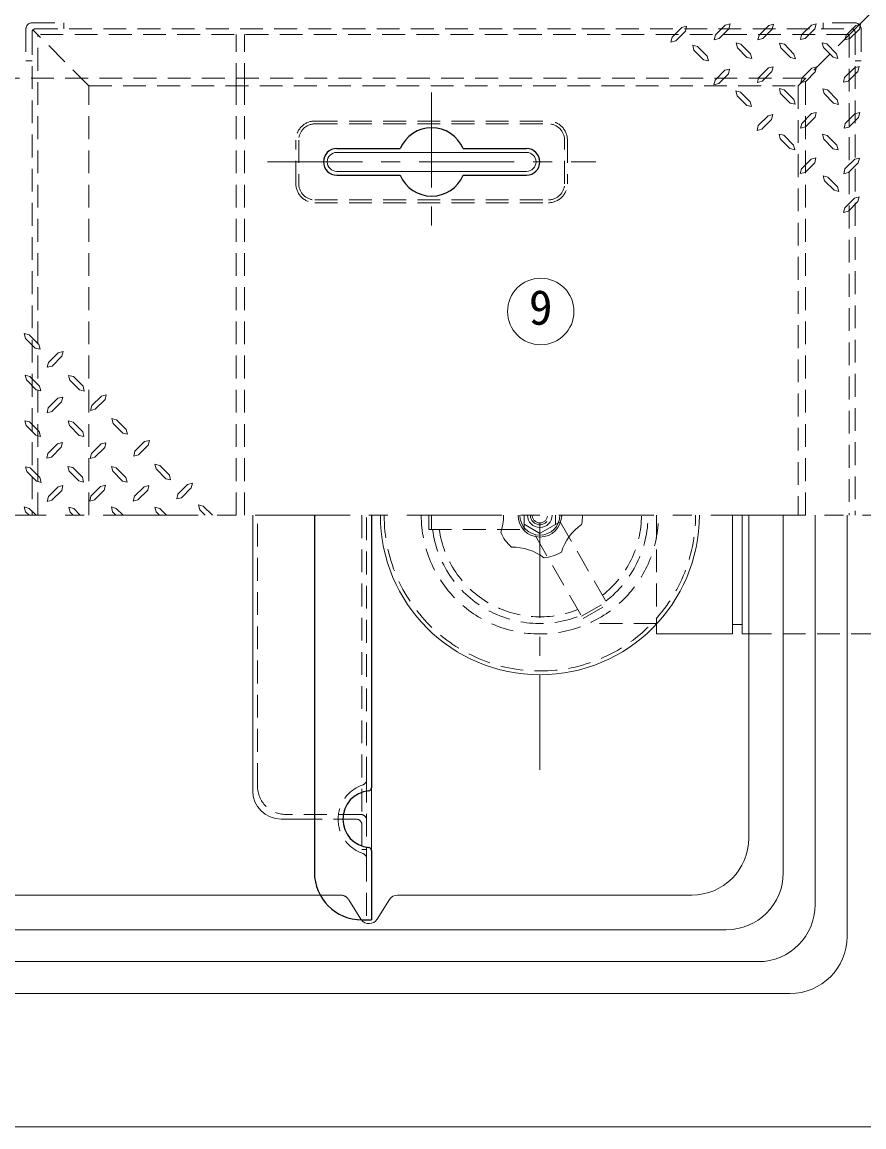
# Model space of a CAD drawing. Units: millimetres at full size, sheet at 1:10; details may follow other scales. Extents: x -2096 to 1954, y -1403 to 1407.
# Drawn here: x -1219 to -775, y 499 to 1080 of the extents above; entities that cross this region are included whole.
import ezdxf
from ezdxf.enums import TextEntityAlignment as Align

# ---------------------------------------------------------------- set-up
doc = ezdxf.new("R2010")
doc.units = ezdxf.units.MM
doc.header["$LTSCALE"] = 10
doc.linetypes.add('CHAIN1', pattern=[8, 5, -1, 1, -1])
doc.linetypes.add('DASHED1', pattern=[1.8, 1.2, -0.6])
doc.layers.add('0-0_ﾚｲﾔ1', color=4, linetype='Continuous', lineweight=9)
doc.styles.add('ＭＳ ゴシック', font='')
doc.styles.get('ＭＳ ゴシック').set_extended_font_data('MS Gothic')

msp = doc.modelspace()

# ---------------------------------------------------------------- linework, layer by layer
at = {"layer": '0-0_ﾚｲﾔ1', "linetype": 'DASHED1'}
for p, q in [((-780.48, 1076.41), (-770.01, 1086.88)), ((-1216.71, 1076.88), (-1216.71, 1060.08)), ((-1213.51, 1080.08), (-1196.71, 1080.08)), ((-1196.71, 1080.08), (-1196.71, 1076.88)), ((-796.81, 1080.08), (-796.81, 1076.88)), ((-780.01, 1080.08), (-796.81, 1080.08)), ((-776.81, 1076.88), (-776.81, 1060.08)), ((-783.01, 1073.88), (-1210.51, 1073.88)), ((-1210.51, 820.88), (-1210.51, 1073.88)), ((-1106.01, 1046.88), (-1106.01, 1073.88)), ((-1101.51, 1046.88), (-1101.51, 1073.88)), ((-783.01, 1073.88), (-783.01, 820.88)), ((-1213.51, 1060.08), (-1216.71, 1060.08)), ((-780.01, 1060.08), (-776.81, 1060.08)), ((-806.01, 1050.88), (-1666.01, 1050.88)), ((-806.01, 820.88), (-806.01, 1050.88)), ((-1094.76, 678.38), (-1094.76, 820.88)), ((-1039.76, 820.88), (-1039.76, 644.88)), ((-1004.51, 813.38), (-1004.51, 820.88)), ((-1003.01, 813.38), (-1003.01, 820.88)), ((-954.26, 820.88), (-954.26, 813.38)), ((-937.76, 820.88), (-937.76, 816.12)), ((-884.51, 820.88), (-884.51, 763.66)), ((-946.01, 811.35), (-954.26, 816.12)), ((-935.39, 817.48), (-948.38, 809.98)), ((-935.39, 817.48), (-910.27, 773.97)), ((-1004.51, 813.38), (-954.26, 813.38)), ((-948.38, 809.98), (-923.26, 766.47)), ((-924.01, 767.77), (-911.02, 775.27)), ((-923.26, 766.47), (-910.27, 773.97)), ((-884.51, 763.88), (-920.38, 763.88)), ((-836.01, 758.38), (-735.51, 758.38)), ((-1037.26, 681.74), (-1037.26, 640.02)), ((-1040.26, 663.38), (-1079.76, 663.38)), ((-1042.76, 660.88), (-1064.76, 660.88)), ((-1039.76, 644.88), (-1037.26, 644.88)), ((-1061.69, 620.88), (-1051.01, 620.88)), ((-1040.24, 608.2), (-1046.79, 618.55))]:
    msp.add_line(p, q, dxfattribs=at)
at = {"layer": '0-0_ﾚｲﾔ1', "color": 7, "linetype": 'DASHED1', "lineweight": 18}
for p, q in [((-1183.51, 1046.88), (-1213.04, 1076.41)), ((-1211.91, 1076.88), (-781.61, 1076.88)), ((-780.48, 1076.41), (-810.01, 1046.88)), ((-1213.51, 1075.28), (-1213.51, 820.88)), ((-780.01, 1075.28), (-780.01, 820.88)), ((-1183.51, 1046.88), (-810.01, 1046.88)), ((-1183.51, 820.88), (-1183.51, 1046.88)), ((-1106.01, 820.88), (-1106.01, 1046.88)), ((-1101.51, 820.88), (-1101.51, 1046.88)), ((-810.01, 1046.88), (-810.01, 820.88)), ((-1064.51, 1028.38), (-941.51, 1028.38)), ((-1064.51, 1026.88), (-941.51, 1026.88)), ((-1074.51, 995.38), (-1074.51, 1018.38)), ((-1073.01, 1018.38), (-1073.01, 995.38)), ((-933.01, 995.38), (-933.01, 1018.38)), ((-931.51, 1018.38), (-931.51, 995.38)), ((-1064.51, 986.88), (-941.51, 986.88)), ((-1064.51, 985.38), (-941.51, 985.38)), ((-1037.26, 681.74), (-1037.26, 820.88)), ((-1037.26, 640.02), (-1037.26, 607.88))]:
    msp.add_line(p, q, dxfattribs=at)
at = {"layer": '0-0_ﾚｲﾔ1'}
for p, q in [((-851.53, 1071.85), (-846.47, 1076.91)), ((-828.63, 1071.77), (-823.57, 1076.83)), ((-806.21, 1071.93), (-801.15, 1076.99)), ((-782.75, 1071.77), (-777.69, 1076.83)), ((-876.37, 1072.49), (-877.01, 1070)), ((-874.44, 1070.65), (-877.01, 1070)), ((-874.44, 1070.65), (-869.37, 1075.71)), ((-853.46, 1073.7), (-854.11, 1071.21)), ((-851.53, 1071.85), (-854.11, 1071.21)), ((-830.56, 1073.62), (-831.2, 1071.13)), ((-828.63, 1071.77), (-831.2, 1071.13)), ((-808.14, 1073.78), (-808.78, 1071.29)), ((-806.21, 1071.93), (-808.78, 1071.29)), ((-784.68, 1073.62), (-785.32, 1071.13)), ((-782.75, 1071.77), (-785.32, 1071.13)), ((-864.87, 1065.74), (-865.52, 1068.32)), ((-863.03, 1067.67), (-865.52, 1068.32)), ((-864.87, 1065.74), (-859.81, 1060.68)), ((-863.03, 1067.67), (-857.96, 1062.53)), ((-841.97, 1066.95), (-842.62, 1069.52)), ((-840.12, 1068.88), (-842.62, 1069.52)), ((-841.97, 1066.95), (-836.91, 1061.89)), ((-840.12, 1068.88), (-835.06, 1063.74)), ((-819.07, 1066.87), (-819.71, 1069.44)), ((-817.22, 1068.8), (-819.71, 1069.44)), ((-819.07, 1066.87), (-814.01, 1061.81)), ((-817.22, 1068.8), (-812.16, 1063.66)), ((-796.65, 1067.03), (-797.29, 1069.6)), ((-794.8, 1068.96), (-797.29, 1069.6)), ((-796.65, 1067.03), (-791.59, 1061.97)), ((-794.8, 1068.96), (-789.74, 1063.82)), ((-857.24, 1060.04), (-859.81, 1060.68)), ((-857.96, 1062.53), (-857.24, 1060.04)), ((-834.34, 1061.24), (-836.91, 1061.89)), ((-835.06, 1063.74), (-834.34, 1061.24)), ((-811.44, 1061.16), (-814.01, 1061.81)), ((-812.16, 1063.66), (-811.44, 1061.16)), ((-789.02, 1061.32), (-791.59, 1061.97)), ((-789.74, 1063.82), (-789.02, 1061.32)), ((-851.78, 1048.15), (-846.71, 1053.21)), ((-828.87, 1049.35), (-823.81, 1054.41)), ((-805.97, 1049.27), (-800.91, 1054.33)), ((-783.55, 1049.43), (-778.49, 1054.49)), ((-853.7, 1049.99), (-854.35, 1047.5)), ((-851.78, 1048.15), (-854.35, 1047.5)), ((-830.8, 1051.2), (-831.45, 1048.71)), ((-828.87, 1049.35), (-831.45, 1048.71)), ((-807.9, 1051.12), (-808.54, 1048.63)), ((-805.97, 1049.27), (-808.54, 1048.63)), ((-785.48, 1051.28), (-786.12, 1048.79)), ((-783.55, 1049.43), (-786.12, 1048.79)), ((-842.13, 1041.72), (-842.78, 1044.29)), ((-840.28, 1043.65), (-842.78, 1044.29)), ((-842.13, 1041.72), (-837.07, 1036.66)), ((-840.28, 1043.65), (-835.22, 1038.5)), ((-819.23, 1042.92), (-819.87, 1045.49)), ((-817.38, 1044.85), (-819.87, 1045.49)), ((-819.23, 1042.92), (-814.17, 1037.86)), ((-817.38, 1044.85), (-812.32, 1039.71)), ((-796.33, 1042.84), (-796.97, 1045.41)), ((-794.48, 1044.77), (-796.97, 1045.41)), ((-796.33, 1042.84), (-791.27, 1037.78)), ((-794.48, 1044.77), (-789.42, 1039.63)), ((-834.5, 1036.01), (-837.07, 1036.66)), ((-835.22, 1038.5), (-834.5, 1036.01)), ((-811.6, 1037.22), (-814.17, 1037.86)), ((-812.32, 1039.71), (-811.6, 1037.22)), ((-788.7, 1037.14), (-791.27, 1037.78)), ((-789.42, 1039.63), (-788.7, 1037.14)), ((-806.13, 1025.32), (-801.07, 1030.39)), ((-783.23, 1025.24), (-778.17, 1030.31)), ((-830.96, 1025.97), (-831.61, 1023.48)), ((-829.03, 1024.12), (-831.61, 1023.48)), ((-829.03, 1024.12), (-823.97, 1029.18)), ((-808.06, 1027.17), (-808.7, 1024.68)), ((-806.13, 1025.32), (-808.7, 1024.68)), ((-785.16, 1027.09), (-785.8, 1024.6)), ((-783.23, 1025.24), (-785.8, 1024.6)), ((-819.39, 1018.98), (-820.03, 1021.55)), ((-817.54, 1020.91), (-820.03, 1021.55)), ((-819.39, 1018.98), (-814.33, 1013.91)), ((-817.54, 1020.91), (-812.48, 1015.76)), ((-796.49, 1018.9), (-797.13, 1021.47)), ((-794.64, 1020.82), (-797.13, 1021.47)), ((-796.49, 1018.9), (-791.43, 1013.83)), ((-794.64, 1020.82), (-789.58, 1015.68)), ((-811.76, 1013.27), (-814.33, 1013.91)), ((-812.48, 1015.76), (-811.76, 1013.27)), ((-788.86, 1013.19), (-791.43, 1013.83)), ((-789.58, 1015.68), (-788.86, 1013.19)), ((-806.29, 1001.38), (-801.23, 1006.44)), ((-783.39, 1001.3), (-778.33, 1006.36)), ((-808.22, 1003.23), (-808.87, 1000.74)), ((-806.29, 1001.38), (-808.87, 1000.74)), ((-785.32, 1003.15), (-785.96, 1000.66)), ((-783.39, 1001.3), (-785.96, 1000.66)), ((-794.24, 998.89), (-796.81, 999.53)), ((-796.09, 996.96), (-796.81, 999.53)), ((-796.09, 996.96), (-791.03, 991.98)), ((-794.24, 998.89), (-789.18, 993.82)), ((-788.45, 991.25), (-791.03, 991.98)), ((-789.18, 993.82), (-788.45, 991.25)), ((-785.4, 982.74), (-780.34, 987.8)), ((-783.47, 980.89), (-778.49, 985.95)), ((-785.4, 982.74), (-786.04, 980.16)), ((-783.47, 980.89), (-786.04, 980.16)), ((-1217.57, 916.5), (-1215, 915.78)), ((-1216.85, 913.93), (-1217.57, 916.5)), ((-1211.78, 908.87), (-1216.85, 913.93)), ((-1209.94, 910.8), (-1215, 915.78)), ((-1211.78, 908.87), (-1209.21, 908.23)), ((-1209.94, 910.8), (-1209.21, 908.23)), ((-1199.73, 906.38), (-1204.79, 901.32)), ((-1199.73, 906.38), (-1197.16, 907.02)), ((-1197.8, 904.53), (-1197.16, 907.02)), ((-1217.17, 894.57), (-1214.6, 893.92)), ((-1216.45, 892.07), (-1217.17, 894.57)), ((-1211.38, 886.93), (-1216.45, 892.07)), ((-1209.53, 888.86), (-1214.6, 893.92)), ((-1194.27, 894.49), (-1191.7, 893.84)), ((-1193.54, 891.99), (-1194.27, 894.49)), ((-1188.48, 886.85), (-1193.54, 891.99)), ((-1186.63, 888.78), (-1191.7, 893.84)), ((-1211.38, 886.93), (-1208.89, 886.29)), ((-1209.53, 888.86), (-1208.89, 886.29)), ((-1188.48, 886.85), (-1185.99, 886.21)), ((-1186.63, 888.78), (-1185.99, 886.21)), ((-1176.99, 883.64), (-1174.42, 884.28)), ((-1175.06, 881.79), (-1174.42, 884.28)), ((-1199.89, 882.43), (-1204.95, 877.37)), ((-1199.89, 882.43), (-1197.32, 883.07)), ((-1197.96, 880.58), (-1197.32, 883.07)), ((-1176.99, 883.64), (-1182.05, 878.57)), ((-1217.33, 870.62), (-1214.76, 869.98)), ((-1216.61, 868.13), (-1217.33, 870.62)), ((-1211.54, 862.99), (-1216.61, 868.13)), ((-1209.7, 864.91), (-1214.76, 869.98)), ((-1194.43, 870.54), (-1191.86, 869.9)), ((-1193.7, 868.05), (-1194.43, 870.54)), ((-1188.64, 862.91), (-1193.7, 868.05)), ((-1186.79, 864.83), (-1191.86, 869.9)), ((-1171.53, 871.74), (-1168.95, 871.1)), ((-1170.8, 869.25), (-1171.53, 871.74)), ((-1165.74, 864.11), (-1170.8, 869.25)), ((-1163.89, 866.04), (-1168.95, 871.1)), ((-1211.54, 862.99), (-1209.05, 862.34)), ((-1209.7, 864.91), (-1209.05, 862.34)), ((-1188.64, 862.91), (-1186.15, 862.26)), ((-1186.79, 864.83), (-1186.15, 862.26)), ((-1165.74, 864.11), (-1163.25, 863.47)), ((-1163.89, 866.04), (-1163.25, 863.47)), ((-1200.05, 858.49), (-1205.12, 853.42)), ((-1200.05, 858.49), (-1197.48, 859.13)), ((-1198.12, 856.64), (-1197.48, 859.13)), ((-1177.15, 858.41), (-1182.21, 853.34)), ((-1177.15, 858.41), (-1174.58, 859.05)), ((-1175.22, 856.56), (-1174.58, 859.05)), ((-1154.25, 859.61), (-1159.31, 854.55)), ((-1154.25, 859.61), (-1151.68, 860.25)), ((-1152.32, 857.76), (-1151.68, 860.25)), ((-1217.01, 846.43), (-1214.44, 845.79)), ((-1216.28, 843.94), (-1217.01, 846.43)), ((-1211.22, 838.8), (-1216.28, 843.94)), ((-1209.37, 840.73), (-1214.44, 845.79)), ((-1194.59, 846.59), (-1192.02, 845.95)), ((-1193.87, 844.1), (-1194.59, 846.59)), ((-1188.8, 838.96), (-1193.87, 844.1)), ((-1186.95, 840.89), (-1192.02, 845.95)), ((-1171.69, 846.51), (-1169.12, 845.87)), ((-1170.96, 844.02), (-1171.69, 846.51)), ((-1165.9, 838.88), (-1170.96, 844.02)), ((-1164.05, 840.81), (-1169.12, 845.87)), ((-1148.78, 847.72), (-1146.21, 847.07)), ((-1148.06, 845.23), (-1148.78, 847.72)), ((-1143, 840.08), (-1148.06, 845.23)), ((-1141.15, 842.01), (-1146.21, 847.07)), ((-1211.22, 838.8), (-1208.73, 838.16)), ((-1209.37, 840.73), (-1208.73, 838.16)), ((-1188.8, 838.96), (-1186.31, 838.32)), ((-1186.95, 840.89), (-1186.31, 838.32)), ((-1165.9, 838.88), (-1163.41, 838.24)), ((-1164.05, 840.81), (-1163.41, 838.24)), ((-1143, 840.08), (-1140.51, 839.44)), ((-1141.15, 842.01), (-1140.51, 839.44)), ((-1131.59, 837.11), (-1129.02, 837.75)), ((-1129.66, 835.26), (-1129.02, 837.75)), ((-1199.81, 835.82), (-1204.87, 830.76)), ((-1199.81, 835.82), (-1197.24, 836.47)), ((-1197.88, 833.98), (-1197.24, 836.47)), ((-1177.39, 835.99), (-1182.45, 830.92)), ((-1177.39, 835.99), (-1174.82, 836.63)), ((-1175.46, 834.14), (-1174.82, 836.63)), ((-1154.49, 835.91), (-1159.55, 830.84)), ((-1154.49, 835.91), (-1151.92, 836.55)), ((-1152.56, 834.06), (-1151.92, 836.55)), ((-1131.59, 837.11), (-1136.65, 832.05)), ((-1217.57, 825.22), (-1215, 824.49)), ((-1216.85, 822.65), (-1217.57, 825.22)), ((-1215.08, 820.88), (-1216.85, 822.65)), ((-1211.38, 820.88), (-1215, 824.49)), ((-1194.11, 825.06), (-1191.53, 824.41)), ((-1193.46, 822.57), (-1194.11, 825.06)), ((-1191.78, 820.88), (-1193.46, 822.57)), ((-1188.13, 820.88), (-1191.53, 824.41)), ((-1171.69, 825.22), (-1169.12, 824.49)), ((-1171.04, 822.65), (-1171.69, 825.22)), ((-1169.28, 820.88), (-1171.04, 822.65)), ((-1165.5, 820.88), (-1169.12, 824.49)), ((-1148.78, 825.14), (-1146.21, 824.49)), ((-1148.06, 822.65), (-1148.78, 825.14)), ((-1146.29, 820.88), (-1148.06, 822.65)), ((-1142.6, 820.88), (-1146.21, 824.49)), ((-1118.45, 820.88), (-1123.31, 825.62)), ((-1097.26, 820.88), (-1097.26, 675.88)), ((-844.51, 820.88), (-844.51, 758.38)), ((-839.51, 820.88), (-839.51, 758.38)), ((-817.8, 632.67), (-817.8, 820.88)), ((-784.22, 599.09), (-784.22, 820.88)), ((-844.51, 763.38), (-839.51, 763.38)), ((-839.51, 758.38), (-836.01, 758.38)), ((-1034.76, 644.45), (-1034.76, 677.31)), ((-1082.26, 660.88), (-1064.76, 660.88)), ((-847.8, 602.67), (-1624.22, 602.67)), ((-814.22, 569.09), (-1657.8, 569.09))]:
    msp.add_line(p, q, dxfattribs=at)
at = {"layer": '0-0_ﾚｲﾔ1', "linetype": 'CHAIN1'}
for p, q in [((-1003.01, 1043.38), (-1003.01, 970.38)), ((-1089.51, 1006.88), (-916.51, 1006.88)), ((-1976.01, 820.88), (-344.01, 820.88)), ((-946.01, 686.88), (-946.01, 820.88))]:
    msp.add_line(p, q, dxfattribs=at)
at = {"layer": '0-0_ﾚｲﾔ1', "color": 5, "lineweight": 25}
for p, q in [((-1053.01, 1013.88), (-1019.6, 1013.88)), ((-986.43, 1013.88), (-953.01, 1013.88)), ((-1053.01, 999.88), (-1019.6, 999.88)), ((-986.43, 999.88), (-953.01, 999.88)), ((-1064.76, 820.88), (-1064.76, 632.88)), ((-1034.76, 820.88), (-1034.76, 677.31)), ((-1034.76, 644.45), (-1034.76, 607.88)), ((-1039.76, 607.88), (-1034.76, 607.88))]:
    msp.add_line(p, q, dxfattribs=at)
at = {"layer": '0-0_ﾚｲﾔ1', "color": 7, "lineweight": 18}
for p, q in [((-1053.01, 1011.88), (-953.01, 1011.88)), ((-1053.01, 1001.88), (-953.01, 1001.88)), ((-836.01, 650.88), (-836.01, 820.88)), ((-1410.33, 620.88), (-1061.69, 620.88)), ((-1025.24, 618.55), (-1031.79, 608.2)), ((-1021.01, 620.88), (-866.01, 620.88)), ((-744.01, 498.88), (-1728.01, 498.88))]:
    msp.add_line(p, q, dxfattribs=at)
at = {"layer": '0-0_ﾚｲﾔ1', "color": 3, "lineweight": 18}
for p, q in [((-801.01, 615.88), (-801.01, 820.88)), ((-831.01, 585.88), (-1641.01, 585.88))]:
    msp.add_line(p, q, dxfattribs=at)
at = {"layer": '0-0_ﾚｲﾔ1'}
for points in [[(-876.37, 1072.49), (-871.22, 1077.64), (-868.73, 1078.28), (-869.37, 1075.71)], [(-853.46, 1073.7), (-848.32, 1078.84), (-845.83, 1079.49), (-846.47, 1076.91)], [(-830.56, 1073.62), (-825.42, 1078.76), (-822.93, 1079.41), (-823.57, 1076.83)], [(-808.14, 1073.78), (-803, 1078.92), (-800.51, 1079.57), (-801.15, 1076.99)], [(-784.68, 1073.62), (-779.53, 1078.76), (-777.04, 1079.41), (-777.69, 1076.83)], [(-853.7, 1049.99), (-848.56, 1055.14), (-846.07, 1055.78), (-846.71, 1053.21)], [(-830.8, 1051.2), (-825.66, 1056.34), (-823.17, 1056.99), (-823.81, 1054.41)], [(-807.9, 1051.12), (-802.76, 1056.26), (-800.27, 1056.91), (-800.91, 1054.33)], [(-785.48, 1051.28), (-780.34, 1056.42), (-777.85, 1057.07), (-778.49, 1054.49)], [(-830.96, 1025.97), (-825.82, 1031.11), (-823.33, 1031.75), (-823.97, 1029.18)], [(-808.06, 1027.17), (-802.92, 1032.32), (-800.43, 1032.96), (-801.07, 1030.39)], [(-785.16, 1027.09), (-780.02, 1032.24), (-777.53, 1032.88), (-778.17, 1030.31)], [(-808.22, 1003.23), (-803.08, 1008.37), (-800.59, 1009.01), (-801.23, 1006.44)], [(-785.32, 1003.15), (-780.18, 1008.29), (-777.69, 1008.93), (-778.33, 1006.36)], [(-780.34, 987.8), (-777.77, 988.52), (-778.49, 985.95)], [(-1197.8, 904.53), (-1202.95, 899.39), (-1205.44, 898.74), (-1204.79, 901.32)], [(-1197.96, 880.58), (-1203.11, 875.44), (-1205.6, 874.8), (-1204.95, 877.37)], [(-1175.06, 881.79), (-1180.2, 876.65), (-1182.7, 876), (-1182.05, 878.57)], [(-1198.12, 856.64), (-1203.27, 851.49), (-1205.76, 850.85), (-1205.12, 853.42)], [(-1175.22, 856.56), (-1180.37, 851.41), (-1182.86, 850.77), (-1182.21, 853.34)], [(-1152.32, 857.76), (-1157.46, 852.62), (-1159.95, 851.98), (-1159.31, 854.55)], [(-1197.88, 833.98), (-1203.03, 828.83), (-1205.52, 828.19), (-1204.87, 830.76)], [(-1175.46, 834.14), (-1180.61, 828.99), (-1183.1, 828.35), (-1182.45, 830.92)], [(-1152.56, 834.06), (-1157.7, 828.91), (-1160.2, 828.27), (-1159.55, 830.84)], [(-1129.66, 835.26), (-1134.8, 830.12), (-1137.29, 829.48), (-1136.65, 832.05)], [(-1122.27, 820.88), (-1125.16, 823.77), (-1125.88, 826.34), (-1123.31, 825.62)], [(-884.51, 763.66), (-884.51, 758.38), (-844.51, 758.38)]]:
    msp.add_lwpolyline(points, dxfattribs=at)
at = {"layer": '0-0_ﾚｲﾔ1', "color": 7, "lineweight": 18}
msp.add_circle((-945.55, 928.15), 17.5, dxfattribs=at)
at = {"layer": '0-0_ﾚｲﾔ1', "linetype": 'DASHED1'}
for centre, radius, start, end in [((-1213.51, 1076.88), 3.2, 90, 180), ((-780.01, 1076.88), 3.2, 0, 90), ((-946.01, 820.88), 82, 180, 0), ((-946.01, 820.88), 62.5, 180, 0), ((-946.01, 820.88), 5, 180, 0), ((-946.01, 820.88), 4, 180, 0), ((-946.01, 820.88), 53.5, 308.05866, 0), ((-946.01, 820.88), 57, 307.56084, 0), ((-946.01, 820.88), 57, 187.56084, 292.43916), ((-946.01, 820.88), 53.5, 188.05866, 291.94134), ((-1079.76, 678.38), 15, 180, 270), ((-1040.26, 660.38), 3, 0, 90), ((-1042.76, 657.88), 3, 0, 90), ((-1051.01, 615.88), 5, 32.33353, 90), ((-1036.01, 610.88), 5, 212.33353, 216.85186)]:
    msp.add_arc(centre, radius, start, end, dxfattribs=at)
at = {"layer": '0-0_ﾚｲﾔ1', "color": 7, "linetype": 'DASHED1', "lineweight": 18}
for centre, radius, start, end in [((-1211.91, 1075.28), 1.6, 90, 180), ((-781.61, 1075.28), 1.6, 0, 90), ((-1064.51, 1018.38), 10, 90, 180), ((-1064.51, 1018.38), 8.5, 90, 180), ((-941.51, 1018.38), 10, 0, 90), ((-941.51, 1018.38), 8.5, 0, 90), ((-1064.51, 995.38), 10, 180, 270), ((-1064.51, 995.38), 8.5, 180, 270), ((-941.51, 995.38), 10, 270, 0), ((-941.51, 995.38), 8.5, 270, 0), ((-1040.26, 681.74), 3, 288.553, 360), ((-1033.26, 660.88), 19, 108.553, 251.447), ((-1040.26, 640.02), 3, 0, 71.447)]:
    msp.add_arc(centre, radius, start, end, dxfattribs=at)
at = {"layer": '0-0_ﾚｲﾔ1', "color": 5, "lineweight": 25}
for centre, radius, start, end in [((-1003.01, 1006.88), 18, 22.88538, 157.11462), ((-1053.01, 1006.88), 7, 90, 270), ((-953.01, 1006.88), 7, 270, 90), ((-1003.01, 1006.88), 18, 202.88538, 337.11462), ((-1034.76, 660.88), 15, 95.21591, 264.78409), ((-1036.26, 677.31), 1.5, 275.21591, 0), ((-1036.26, 644.45), 1.5, 0, 84.78409), ((-1039.76, 632.88), 25, 180, 270)]:
    msp.add_arc(centre, radius, start, end, dxfattribs=at)
at = {"layer": '0-0_ﾚｲﾔ1', "color": 7, "lineweight": 18}
for centre, radius, start, end in [((-1053.01, 1006.88), 5, 90, 270), ((-953.01, 1006.88), 5, 270, 90), ((-946.01, 820.88), 84, 180, 0), ((-992.88, 820.88), 27.75, 341.07536, 0), ((-946.01, 820.88), 11.5, 180, 0), ((-946.01, 820.88), 10.5, 180, 0), ((-946.01, 820.88), 6.5, 180, 0), ((-946.01, 820.88), 22.5, 347.57818, 360), ((-908.09, 793.33), 27.75, 125.07536, 162.92464), ((-946.01, 820.88), 22.5, 203.57818, 228.42182), ((-960.5, 776.3), 27.75, 53.07536, 90.92464), ((-946.01, 820.88), 22.5, 275.57818, 300.42182), ((-866.01, 650.88), 30, 270, 0), ((-1021.01, 615.88), 5, 90, 147.66647), ((-1036.01, 610.88), 5, 216.85186, 327.66647)]:
    msp.add_arc(centre, radius, start, end, dxfattribs=at)
at = {"layer": '0-0_ﾚｲﾔ1'}
for centre, radius, start, end in [((-1082.26, 675.88), 15, 180, 270), ((-847.8, 632.67), 30, 270, 0), ((-814.22, 599.09), 30, 270, 0)]:
    msp.add_arc(centre, radius, start, end, dxfattribs=at)
at = {"layer": '0-0_ﾚｲﾔ1', "color": 3, "lineweight": 18}
msp.add_arc((-831.01, 615.88), 30, 270, 0, dxfattribs=at)

# ---------------------------------------------------------------- texts
at = {"layer": '0-0_ﾚｲﾔ1', "color": 7, "style": 'ＭＳ ゴシック'}
msp.add_text('9', height=18.33, dxfattribs=at).set_placement((-951.8, 915.65), align=Align.BOTTOM_LEFT)

doc.saveas('drawing.dxf')
